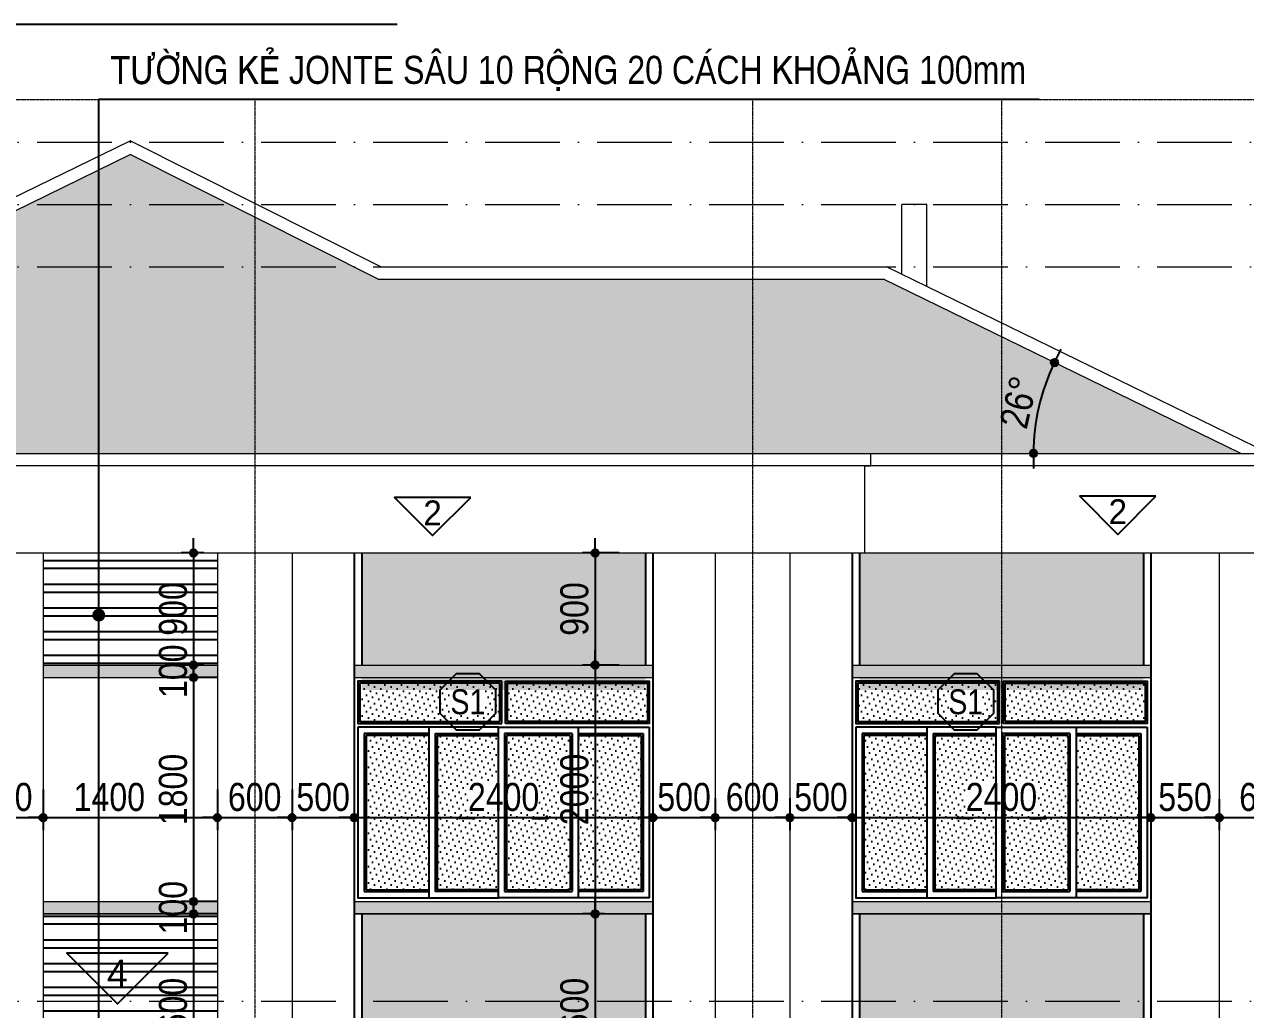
# Model space of a CAD drawing. Extents: x -79995 to 347433, y -157641 to 104789.
# Drawn here: x 42795 to 52606, y -22613 to -14697 of the extents above; entities that cross this region are included whole.
import ezdxf
from ezdxf.enums import TextEntityAlignment as Align

# ---------------------------------------------------------------- set-up
doc = ezdxf.new("R2010")
doc.units = 0
doc.linetypes.add('ACAD_ISO10W100', pattern=[18, 12, -3, 0, -3])
doc.layers.get('DEFPOINTS').update_dxf_attribs({"linetype": 'CONTINUOUS'})
for name, color, linetype in [('DIM', 1, 'CONTINUOUS'), ('DOOR', 20, 'CONTINUOUS'), ('HACTH', 8, 'CONTINUOUS'), ('HATCH', 8, 'CONTINUOUS'), ('HATCHNGOI', 22, 'CONTINUOUS'), ('KINH 1', 142, 'CONTINUOUS'), ('TAGS', 60, 'CONTINUOUS'), ('TEXT', 7, 'CONTINUOUS')]:
    doc.layers.add(name, color=color, linetype=linetype)
doc.layers.add('NET-THAY', color=2, linetype='CONTINUOUS', lineweight=13)
doc.layers.add('TRUC', color=24, linetype='CONTINUOUS', lineweight=0)
doc.styles.add('1', font='', dxfattribs={"height": 250})
doc.styles.add('AVO', font='')
doc.styles.add('HEL-CONDENSE', font='')
doc.styles.add('VNI-HELVE-CONDENSEN', font='')
doc.styles.get('1').set_extended_font_data('VNI-Helve-Condense')
doc.styles.get('AVO').set_extended_font_data('VNI-Avo')
doc.styles.get('HEL-CONDENSE').set_extended_font_data('VNI-Helve-Condense')
doc.styles.get('VNI-HELVE-CONDENSEN').set_extended_font_data('VNI-Helve-Condense')
doc.dimstyles.new('D100', dxfattribs={"dimtxt": 225, "dimasz": 1.2, "dimexe": 100, "dimexo": 0, "dimgap": 50, "dimtad": 1, "dimdec": 0, "dimzin": 13, "dimdsep": 46, "dimtxsty": 'HEL-CONDENSE', "dimblk": 'D50', "dimcen": 0, "dimclrd": 1, "dimclre": 1, "dimclrt": 7, "dimadec": 0, "dimazin": 0, "dimtfac": 1, "dimtdec": 0, "dimtmove": 0, "dimatfit": 3, "dimldrblk": 'D50', "dimfxl": 1, "dimtolj": 1, "dimtzin": 13, "dimarcsym": 0})
pattern_1 = [(37.5, (-1260695.543, -257400.137), (-1.2000235, 36.7059928), [0, -28.956, 0, -32.385, 0, -30.95625]), (7.5, (-1260695.543, -257400.137), (33.7142462, 53.7618825), [0, -15.621, 0, -26.0985, 0, -10.00125]), (327.5, (-1260718.975, -257400.137), (59.3244278, 0.10778885), [0, -9.525, 0, -34.29, 0, -44.7675]), (317.5, (-1260718.975, -257400.137), (57.266734, 16.7196992), [0, -4.7625, 0, -22.479, 0, -25.7175])]
pattern_2 = [(97.5, (1120047.21, 316143.21), (70.350659, 65.896356), [0, -76, 0, -85, 0, -81.25]), (127.5, (1120047.21, 316143.21), (37.206876, 162.348986), [0, -41, 0, -68.5, 0, -26.25]), (167.5, (1120090.696, 316099.72), (-109.9014636, 110.301619), [0, -25, 0, -90, 0, -117.5]), (177.5, (1120090.7, 316099.72), (-75.252108, 137.313143), [0, -12.5, 0, -59, 0, -67.5])]

# ---------------------------------------------------------------- blocks, each defined once
blk = doc.blocks.new('KH-CUADI')
at = {"layer": 'TAGS'}
blk.add_lwpolyline([(-124, 300), (-300, 124), (-300, -124), (-124, -300), (124, -300), (300, -124), (300, 124), (124, 300)], close=True, dxfattribs=at)
at = {"layer": 'TAGS', "style": 'VNI-HELVE-CONDENSEN'}
blk.add_attdef('D', text='', height=300, dxfattribs=at).set_placement((0, 0), align=Align.MIDDLE)
blk = doc.blocks.new('A$C11FB6725')
at = {"layer": 'KINH 1'}
h = blk.add_hatch(dxfattribs=at)
h.set_pattern_fill('DOTS', color=256, scale=750, angle=45, style=0)
h.set_pattern_definition([(45, (0, 0), (-16.5728, 49.71845), [0, -46.875])])
h.paths.add_polyline_path([(59.6, -459.4), (-1065.4, -459.4), (-1065.4, -769.4), (59.6, -769.4)])
h.paths.add_polyline_path([(1244.6, -459.4), (119.6, -459.4), (119.6, -769.4), (1244.6, -769.4)])
h.paths.add_polyline_path([(1194.6, -879.4), (689.6, -879.4), (689.6, -2119.4), (1194.6, -2119.4)])
h.paths.add_polyline_path([(624.6, -879.4), (113.1, -879.4), (113.1, -2119.4), (624.6, -2119.4)])
h.paths.add_polyline_path([(48.1, -879.4), (-445.4, -879.4), (-445.4, -2119.4), (48.1, -2119.4)])
h.paths.add_polyline_path([(-510.4, -879.4), (-1015.4, -879.4), (-1015.4, -2119.4), (-510.4, -2119.4)])
at = {"layer": 'DOOR'}
for p, q in [((74.6, -784.4), (74.6, -444.4)), ((104.6, -784.4), (104.6, -444.4)), ((48.1, -814.4), (-1080.4, -814.4)), ((-510.4, -864.4), (-1030.4, -864.4)), ((-1030.4, -864.4), (-1030.4, -2134.4)), ((-510.4, -814.4), (-510.4, -2184.4)), ((-460.4, -864.4), (-460.4, -2134.4)), ((-460.4, -864.4), (48.1, -864.4)), ((48.1, -814.4), (1259.6, -814.4)), ((639.6, -864.4), (98.1, -864.4)), ((98.1, -864.4), (98.1, -2134.4)), ((639.6, -864.4), (639.6, -2134.4)), ((689.6, -814.4), (689.6, -2184.4)), ((689.6, -864.4), (1209.6, -864.4)), ((1209.6, -864.4), (1209.6, -2134.4)), ((-1030.4, -2134.4), (-510.4, -2134.4)), ((48.1, -2134.4), (-460.4, -2134.4)), ((98.1, -2134.4), (639.6, -2134.4)), ((1209.6, -2134.4), (689.6, -2134.4))]:
    blk.add_line(p, q, dxfattribs=at)
at = {"layer": 'DOOR', "color": 8}
for p, q in [((-510.4, -879.4), (-1015.4, -879.4)), ((-1015.4, -879.4), (-1015.4, -2119.4)), ((-445.4, -879.4), (-445.4, -2119.4)), ((-445.4, -879.4), (48.1, -879.4)), ((624.6, -879.4), (113.1, -879.4)), ((113.1, -879.4), (113.1, -2119.4)), ((624.6, -879.4), (624.6, -2119.4)), ((689.6, -879.4), (1194.6, -879.4)), ((1194.6, -879.4), (1194.6, -2119.4)), ((-1015.4, -2119.4), (-510.4, -2119.4)), ((48.1, -2119.4), (-445.4, -2119.4)), ((113.1, -2119.4), (624.6, -2119.4)), ((1194.6, -2119.4), (689.6, -2119.4))]:
    blk.add_line(p, q, dxfattribs=at)
at = {"layer": 'DOOR'}
for points in [[(74.6, -444.4), (-1080.4, -444.4), (-1080.4, -784.4), (74.6, -784.4)], [(104.6, -444.4), (1259.6, -444.4), (1259.6, -784.4), (104.6, -784.4)], [(-1080.4, -814.4), (-1080.4, -2184.4), (48.1, -2184.4), (48.1, -814.4)], [(1259.6, -814.4), (1259.6, -2184.4), (48.1, -2184.4), (48.1, -814.4)], [(-138.1, -1548.1), (-268.5, -1548.1), (-255.2, -1527.4)], [(317.3, -1548.1), (447.7, -1548.1), (434.4, -1527.4)]]:
    blk.add_lwpolyline(points, dxfattribs=at)
at = {"layer": 'DOOR', "color": 8}
for points in [[(59.6, -769.4), (59.6, -459.4), (-1065.4, -459.4), (-1065.4, -769.4), (59.6, -769.4)], [(119.6, -769.4), (119.6, -459.4), (1244.6, -459.4), (1244.6, -769.4), (119.6, -769.4)]]:
    blk.add_lwpolyline(points, close=True, dxfattribs=at)
at = {"layer": 'NET-THAY'}
for p, q in [((-1110.4, -414.4), (1289.6, -414.4)), ((1289.6, -2214.4), (1289.6, -414.4)), ((-1110.4, -2214.4), (1289.6, -2214.4))]:
    blk.add_line(p, q, dxfattribs=at)
blk.add_lwpolyline([(-1110.4, -414.4), (-1110.4, -2214.4)], dxfattribs=at)
at = {"layer": 'TAGS', "linetype": 'Continuous'}
ref = blk.add_blockref('KH-CUADI', (-197.3, -609.5), dxfattribs=dict(at, xscale=0.75, yscale=0.75, zscale=0.75, rotation=180))
ref.add_attrib('D', 'S1', dxfattribs={"color": 7, "height": 200, "style": 'VNI-HELVE-CONDENSEN'}).set_placement((-197.3, -609.5), align=Align.MIDDLE)
blk = doc.blocks.new('D50')
at = {"layer": 'DIM'}
blk.add_hatch(color=256, dxfattribs=at).paths.add_polyline_path([(25, 0, 1), (-25, 0, 1)])
blk.add_line((25, 0), (100, 0), dxfattribs=at)
blk.add_circle((0, 0), 25, dxfattribs=at)
blk = doc.blocks.new('*D934')
at = {"layer": 'DEFPOINTS', "color": 0, "linetype": 'Continuous', "transparency": 16777216}
for p in [(42345, -20844.2), (42945, -20844.2), (42945, -21070.7)]:
    blk.add_point(p, dxfattribs=at)
at = {"layer": 'DIM', "color": 1, "linetype": 'Continuous', "lineweight": -2, "transparency": 16777216}
for p, q in [((42345, -20844.2), (42345, -21170.7)), ((42945, -20844.2), (42945, -21170.7)), ((42346.2, -21070.7), (42943.8, -21070.7))]:
    blk.add_line(p, q, dxfattribs=at)
at = {"layer": 'DIM', "color": 1, "linetype": 'Continuous', "lineweight": -2, "transparency": 16777216, "xscale": 1.199999999999999, "yscale": 1.199999999999999, "zscale": 1.199999999999999, "rotation": 180}
blk.add_blockref('D50', (42345, -21070.7), dxfattribs=at)
at = {"layer": 'DIM', "color": 1, "linetype": 'Continuous', "lineweight": -2, "transparency": 16777216, "xscale": 1.199999999999999, "yscale": 1.199999999999999, "zscale": 1.199999999999999}
blk.add_blockref('D50', (42945, -21070.7), dxfattribs=at)
at = {"layer": 'DIM', "color": 7, "linetype": 'Continuous', "transparency": 16777216, "insert": (42645, -20905.8), "char_height": 225, "attachment_point": 5, "style": 'HEL-CONDENSE'}
blk.add_mtext('\\A1;600', dxfattribs=at)
blk = doc.blocks.new('*D935')
at = {"layer": 'DEFPOINTS', "color": 0, "linetype": 'Continuous', "transparency": 16777216}
for p in [(42945, -20844.2), (44345, -20844.2), (44345, -21070.7)]:
    blk.add_point(p, dxfattribs=at)
at = {"layer": 'DIM', "color": 1, "linetype": 'Continuous', "lineweight": -2, "transparency": 16777216}
for p, q in [((42945, -20844.2), (42945, -21170.7)), ((44345, -20844.2), (44345, -21170.7)), ((42946.2, -21070.7), (44343.8, -21070.7))]:
    blk.add_line(p, q, dxfattribs=at)
at = {"layer": 'DIM', "color": 1, "linetype": 'Continuous', "lineweight": -2, "transparency": 16777216, "xscale": 1.199999999999999, "yscale": 1.199999999999999, "zscale": 1.199999999999999, "rotation": 180}
blk.add_blockref('D50', (42945, -21070.7), dxfattribs=at)
at = {"layer": 'DIM', "color": 1, "linetype": 'Continuous', "lineweight": -2, "transparency": 16777216, "xscale": 1.199999999999999, "yscale": 1.199999999999999, "zscale": 1.199999999999999}
blk.add_blockref('D50', (44345, -21070.7), dxfattribs=at)
at = {"layer": 'DIM', "color": 7, "linetype": 'Continuous', "transparency": 16777216, "insert": (43477.5, -20905.8), "char_height": 225, "attachment_point": 5, "style": 'HEL-CONDENSE'}
blk.add_mtext('\\A1;1400', dxfattribs=at)
blk = doc.blocks.new('*D936')
at = {"layer": 'DEFPOINTS', "color": 0, "linetype": 'Continuous', "transparency": 16777216}
for p in [(44345, -20844.2), (44945, -20844.2), (44945, -21070.7)]:
    blk.add_point(p, dxfattribs=at)
at = {"layer": 'DIM', "color": 1, "linetype": 'Continuous', "lineweight": -2, "transparency": 16777216}
for p, q in [((44345, -20844.2), (44345, -21170.7)), ((44945, -20844.2), (44945, -21170.7)), ((44346.2, -21070.7), (44943.8, -21070.7))]:
    blk.add_line(p, q, dxfattribs=at)
at = {"layer": 'DIM', "color": 1, "linetype": 'Continuous', "lineweight": -2, "transparency": 16777216, "xscale": 1.199999999999999, "yscale": 1.199999999999999, "zscale": 1.199999999999999, "rotation": 180}
blk.add_blockref('D50', (44345, -21070.7), dxfattribs=at)
at = {"layer": 'DIM', "color": 1, "linetype": 'Continuous', "lineweight": -2, "transparency": 16777216, "xscale": 1.199999999999999, "yscale": 1.199999999999999, "zscale": 1.199999999999999}
blk.add_blockref('D50', (44945, -21070.7), dxfattribs=at)
at = {"layer": 'DIM', "color": 7, "linetype": 'Continuous', "transparency": 16777216, "insert": (44645, -20905.8), "char_height": 225, "attachment_point": 5, "style": 'HEL-CONDENSE'}
blk.add_mtext('\\A1;600', dxfattribs=at)
blk = doc.blocks.new('*D937')
at = {"layer": 'DEFPOINTS', "color": 0, "linetype": 'Continuous', "transparency": 16777216}
for p in [(44945, -20844.2), (45445, -20844.2), (45445, -21070.7)]:
    blk.add_point(p, dxfattribs=at)
at = {"layer": 'DIM', "color": 1, "linetype": 'Continuous', "lineweight": -2, "transparency": 16777216}
for p, q in [((44945, -20844.2), (44945, -21170.7)), ((45445, -20844.2), (45445, -21170.7)), ((44946.2, -21070.7), (45443.8, -21070.7))]:
    blk.add_line(p, q, dxfattribs=at)
at = {"layer": 'DIM', "color": 1, "linetype": 'Continuous', "lineweight": -2, "transparency": 16777216, "xscale": 1.199999999999999, "yscale": 1.199999999999999, "zscale": 1.199999999999999, "rotation": 180}
blk.add_blockref('D50', (44945, -21070.7), dxfattribs=at)
at = {"layer": 'DIM', "color": 1, "linetype": 'Continuous', "lineweight": -2, "transparency": 16777216, "xscale": 1.199999999999999, "yscale": 1.199999999999999, "zscale": 1.199999999999999}
blk.add_blockref('D50', (45445, -21070.7), dxfattribs=at)
at = {"layer": 'DIM', "color": 7, "linetype": 'Continuous', "transparency": 16777216, "insert": (45195, -20905.8), "char_height": 225, "attachment_point": 5, "style": 'HEL-CONDENSE'}
blk.add_mtext('\\A1;500', dxfattribs=at)
blk = doc.blocks.new('*D938')
at = {"layer": 'DEFPOINTS', "color": 0, "linetype": 'Continuous', "transparency": 16777216}
for p in [(45445, -20844.2), (47845, -20844.2), (47845, -21070.7)]:
    blk.add_point(p, dxfattribs=at)
at = {"layer": 'DIM', "color": 1, "linetype": 'Continuous', "lineweight": -2, "transparency": 16777216}
for p, q in [((45445, -20844.2), (45445, -21170.7)), ((47845, -20844.2), (47845, -21170.7)), ((45446.2, -21070.7), (47843.8, -21070.7))]:
    blk.add_line(p, q, dxfattribs=at)
at = {"layer": 'DIM', "color": 1, "linetype": 'Continuous', "lineweight": -2, "transparency": 16777216, "xscale": 1.199999999999999, "yscale": 1.199999999999999, "zscale": 1.199999999999999, "rotation": 180}
blk.add_blockref('D50', (45445, -21070.7), dxfattribs=at)
at = {"layer": 'DIM', "color": 1, "linetype": 'Continuous', "lineweight": -2, "transparency": 16777216, "xscale": 1.199999999999999, "yscale": 1.199999999999999, "zscale": 1.199999999999999}
blk.add_blockref('D50', (47845, -21070.7), dxfattribs=at)
at = {"layer": 'DIM', "color": 7, "linetype": 'Continuous', "transparency": 16777216, "insert": (46645, -20905.8), "char_height": 225, "attachment_point": 5, "style": 'HEL-CONDENSE'}
blk.add_mtext('\\A1;2400', dxfattribs=at)
blk = doc.blocks.new('*D939')
at = {"layer": 'DEFPOINTS', "color": 0, "linetype": 'Continuous', "transparency": 16777216}
for p in [(47845, -20844.2), (48345, -20913), (48345, -21070.7)]:
    blk.add_point(p, dxfattribs=at)
at = {"layer": 'DIM', "color": 1, "linetype": 'Continuous', "lineweight": -2, "transparency": 16777216}
for p, q in [((47845, -20844.2), (47845, -21170.7)), ((48345, -20913), (48345, -21170.7)), ((47846.2, -21070.7), (48343.8, -21070.7))]:
    blk.add_line(p, q, dxfattribs=at)
at = {"layer": 'DIM', "color": 1, "linetype": 'Continuous', "lineweight": -2, "transparency": 16777216, "xscale": 1.199999999999999, "yscale": 1.199999999999999, "zscale": 1.199999999999999, "rotation": 180}
blk.add_blockref('D50', (47845, -21070.7), dxfattribs=at)
at = {"layer": 'DIM', "color": 1, "linetype": 'Continuous', "lineweight": -2, "transparency": 16777216, "xscale": 1.199999999999999, "yscale": 1.199999999999999, "zscale": 1.199999999999999}
blk.add_blockref('D50', (48345, -21070.7), dxfattribs=at)
at = {"layer": 'DIM', "color": 7, "linetype": 'Continuous', "transparency": 16777216, "insert": (48095, -20905.8), "char_height": 225, "attachment_point": 5, "style": 'HEL-CONDENSE'}
blk.add_mtext('\\A1;500', dxfattribs=at)
blk = doc.blocks.new('*D940')
at = {"layer": 'DEFPOINTS', "color": 0, "linetype": 'Continuous', "transparency": 16777216}
for p in [(48345, -20913), (48945, -20913), (48945, -21070.7)]:
    blk.add_point(p, dxfattribs=at)
at = {"layer": 'DIM', "color": 1, "linetype": 'Continuous', "lineweight": -2, "transparency": 16777216}
for p, q in [((48345, -20913), (48345, -21170.7)), ((48945, -20913), (48945, -21170.7)), ((48346.2, -21070.7), (48943.8, -21070.7))]:
    blk.add_line(p, q, dxfattribs=at)
at = {"layer": 'DIM', "color": 1, "linetype": 'Continuous', "lineweight": -2, "transparency": 16777216, "xscale": 1.199999999999999, "yscale": 1.199999999999999, "zscale": 1.199999999999999, "rotation": 180}
blk.add_blockref('D50', (48345, -21070.7), dxfattribs=at)
at = {"layer": 'DIM', "color": 1, "linetype": 'Continuous', "lineweight": -2, "transparency": 16777216, "xscale": 1.199999999999999, "yscale": 1.199999999999999, "zscale": 1.199999999999999}
blk.add_blockref('D50', (48945, -21070.7), dxfattribs=at)
at = {"layer": 'DIM', "color": 7, "linetype": 'Continuous', "transparency": 16777216, "insert": (48645, -20905.8), "char_height": 225, "attachment_point": 5, "style": 'HEL-CONDENSE'}
blk.add_mtext('\\A1;600', dxfattribs=at)
blk = doc.blocks.new('*D941')
at = {"layer": 'DEFPOINTS', "color": 0, "linetype": 'Continuous', "transparency": 16777216}
for p in [(48945, -20913), (49445, -20913), (49445, -21070.7)]:
    blk.add_point(p, dxfattribs=at)
at = {"layer": 'DIM', "color": 1, "linetype": 'Continuous', "lineweight": -2, "transparency": 16777216}
for p, q in [((48945, -20913), (48945, -21170.7)), ((49445, -20913), (49445, -21170.7)), ((48946.2, -21070.7), (49443.8, -21070.7))]:
    blk.add_line(p, q, dxfattribs=at)
at = {"layer": 'DIM', "color": 1, "linetype": 'Continuous', "lineweight": -2, "transparency": 16777216, "xscale": 1.199999999999999, "yscale": 1.199999999999999, "zscale": 1.199999999999999, "rotation": 180}
blk.add_blockref('D50', (48945, -21070.7), dxfattribs=at)
at = {"layer": 'DIM', "color": 1, "linetype": 'Continuous', "lineweight": -2, "transparency": 16777216, "xscale": 1.199999999999999, "yscale": 1.199999999999999, "zscale": 1.199999999999999}
blk.add_blockref('D50', (49445, -21070.7), dxfattribs=at)
at = {"layer": 'DIM', "color": 7, "linetype": 'Continuous', "transparency": 16777216, "insert": (49195, -20905.8), "char_height": 225, "attachment_point": 5, "style": 'HEL-CONDENSE'}
blk.add_mtext('\\A1;500', dxfattribs=at)
blk = doc.blocks.new('*D942')
at = {"layer": 'DEFPOINTS', "color": 0, "linetype": 'Continuous', "transparency": 16777216}
for p in [(51845, -20844.2), (49445, -20913), (51845, -21070.7)]:
    blk.add_point(p, dxfattribs=at)
at = {"layer": 'DIM', "color": 1, "linetype": 'Continuous', "lineweight": -2, "transparency": 16777216}
for p, q in [((51845, -20844.2), (51845, -21170.7)), ((49445, -20913), (49445, -21170.7)), ((49446.2, -21070.7), (51843.8, -21070.7))]:
    blk.add_line(p, q, dxfattribs=at)
at = {"layer": 'DIM', "color": 1, "linetype": 'Continuous', "lineweight": -2, "transparency": 16777216, "xscale": 1.199999999999999, "yscale": 1.199999999999999, "zscale": 1.199999999999999, "rotation": 180}
blk.add_blockref('D50', (49445, -21070.7), dxfattribs=at)
at = {"layer": 'DIM', "color": 1, "linetype": 'Continuous', "lineweight": -2, "transparency": 16777216, "xscale": 1.199999999999999, "yscale": 1.199999999999999, "zscale": 1.199999999999999}
blk.add_blockref('D50', (51845, -21070.7), dxfattribs=at)
at = {"layer": 'DIM', "color": 7, "linetype": 'Continuous', "transparency": 16777216, "insert": (50645, -20905.8), "char_height": 225, "attachment_point": 5, "style": 'HEL-CONDENSE'}
blk.add_mtext('\\A1;2400', dxfattribs=at)
blk = doc.blocks.new('*D943')
at = {"layer": 'DEFPOINTS', "color": 0, "linetype": 'Continuous', "transparency": 16777216}
for p in [(51845, -20844.2), (52395, -20921.8), (52395, -21070.7)]:
    blk.add_point(p, dxfattribs=at)
at = {"layer": 'DIM', "color": 1, "linetype": 'Continuous', "lineweight": -2, "transparency": 16777216}
for p, q in [((51845, -20844.2), (51845, -21170.7)), ((52395, -20921.8), (52395, -21170.7)), ((51846.2, -21070.7), (52393.8, -21070.7))]:
    blk.add_line(p, q, dxfattribs=at)
at = {"layer": 'DIM', "color": 1, "linetype": 'Continuous', "lineweight": -2, "transparency": 16777216, "xscale": 1.199999999999999, "yscale": 1.199999999999999, "zscale": 1.199999999999999, "rotation": 180}
blk.add_blockref('D50', (51845, -21070.7), dxfattribs=at)
at = {"layer": 'DIM', "color": 1, "linetype": 'Continuous', "lineweight": -2, "transparency": 16777216, "xscale": 1.199999999999999, "yscale": 1.199999999999999, "zscale": 1.199999999999999}
blk.add_blockref('D50', (52395, -21070.7), dxfattribs=at)
at = {"layer": 'DIM', "color": 7, "linetype": 'Continuous', "transparency": 16777216, "insert": (52120, -20905.8), "char_height": 225, "attachment_point": 5, "style": 'HEL-CONDENSE'}
blk.add_mtext('\\A1;550', dxfattribs=at)
blk = doc.blocks.new('*D944')
at = {"layer": 'DEFPOINTS', "color": 0, "linetype": 'Continuous', "transparency": 16777216}
for p in [(52995, -20860.8), (52395, -20921.8), (52995, -21070.7)]:
    blk.add_point(p, dxfattribs=at)
at = {"layer": 'DIM', "color": 1, "linetype": 'Continuous', "lineweight": -2, "transparency": 16777216}
for p, q in [((52995, -20860.8), (52995, -21170.7)), ((52395, -20921.8), (52395, -21170.7)), ((52396.2, -21070.7), (52993.8, -21070.7))]:
    blk.add_line(p, q, dxfattribs=at)
at = {"layer": 'DIM', "color": 1, "linetype": 'Continuous', "lineweight": -2, "transparency": 16777216, "xscale": 1.199999999999999, "yscale": 1.199999999999999, "zscale": 1.199999999999999, "rotation": 180}
blk.add_blockref('D50', (52395, -21070.7), dxfattribs=at)
at = {"layer": 'DIM', "color": 1, "linetype": 'Continuous', "lineweight": -2, "transparency": 16777216, "xscale": 1.199999999999999, "yscale": 1.199999999999999, "zscale": 1.199999999999999}
blk.add_blockref('D50', (52995, -21070.7), dxfattribs=at)
at = {"layer": 'DIM', "color": 7, "linetype": 'Continuous', "transparency": 16777216, "insert": (52770, -20905.8), "char_height": 225, "attachment_point": 5, "style": 'HEL-CONDENSE'}
blk.add_mtext('\\A1;600', dxfattribs=at)
blk = doc.blocks.new('*D946')
at = {"layer": 'DEFPOINTS', "color": 0, "linetype": 'Continuous', "transparency": 16777216}
for p in [(44236.9, -18944.2), (44154.4, -19844.2), (44236.9, -19844.2)]:
    blk.add_point(p, dxfattribs=at)
at = {"layer": 'DIM', "color": 1, "linetype": 'Continuous', "lineweight": -2, "transparency": 16777216}
for p, q in [((44236.9, -18944.2), (44054.4, -18944.2)), ((44154.4, -18945.4), (44154.4, -19843)), ((44236.9, -19844.2), (44054.4, -19844.2))]:
    blk.add_line(p, q, dxfattribs=at)
at = {"layer": 'DIM', "color": 1, "linetype": 'Continuous', "lineweight": -2, "transparency": 16777216, "xscale": 1.199999999999999, "yscale": 1.199999999999999, "zscale": 1.199999999999999}
for p, rotation in [((44154.4, -18944.2), 90), ((44154.4, -19844.2), 270)]:
    blk.add_blockref('D50', p, dxfattribs=dict(at, rotation=rotation))
at = {"layer": 'DIM', "color": 7, "linetype": 'Continuous', "transparency": 16777216, "insert": (43989.5, -19394.2), "char_height": 225, "attachment_point": 5, "rotation": 90, "style": 'HEL-CONDENSE'}
blk.add_mtext('\\A1;900', dxfattribs=at)
blk = doc.blocks.new('*D947')
at = {"layer": 'DEFPOINTS', "color": 0, "linetype": 'Continuous', "transparency": 16777216}
for p in [(44236.9, -19844.2), (44154.4, -19944.2), (44345, -19944.2)]:
    blk.add_point(p, dxfattribs=at)
at = {"layer": 'DIM', "color": 1, "linetype": 'Continuous', "lineweight": -2, "transparency": 16777216}
for p, q in [((44236.9, -19844.2), (44054.4, -19844.2)), ((44154.4, -19843), (44154.4, -19841.8)), ((44154.4, -19844.2), (44154.4, -19944.2)), ((44345, -19944.2), (44054.4, -19944.2)), ((44154.4, -19945.4), (44154.4, -19946.6))]:
    blk.add_line(p, q, dxfattribs=at)
at = {"layer": 'DIM', "color": 1, "linetype": 'Continuous', "lineweight": -2, "transparency": 16777216, "xscale": 1.199999999999999, "yscale": 1.199999999999999, "zscale": 1.199999999999999}
for p, rotation in [((44154.4, -19844.2), 270), ((44154.4, -19944.2), 90)]:
    blk.add_blockref('D50', p, dxfattribs=dict(at, rotation=rotation))
at = {"layer": 'DIM', "color": 7, "linetype": 'Continuous', "transparency": 16777216, "insert": (43989.5, -19894.2), "char_height": 225, "attachment_point": 5, "rotation": 90, "style": 'HEL-CONDENSE'}
blk.add_mtext('\\A1;100', dxfattribs=at)
blk = doc.blocks.new('*D948')
at = {"layer": 'DEFPOINTS', "color": 0, "linetype": 'Continuous', "transparency": 16777216}
for p in [(44345, -19944.2), (44154.4, -21744.2), (44345, -21744.2)]:
    blk.add_point(p, dxfattribs=at)
at = {"layer": 'DIM', "color": 1, "linetype": 'Continuous', "lineweight": -2, "transparency": 16777216}
for p, q in [((44345, -19944.2), (44054.4, -19944.2)), ((44154.4, -19945.4), (44154.4, -21743)), ((44345, -21744.2), (44054.4, -21744.2))]:
    blk.add_line(p, q, dxfattribs=at)
at = {"layer": 'DIM', "color": 1, "linetype": 'Continuous', "lineweight": -2, "transparency": 16777216, "xscale": 1.199999999999999, "yscale": 1.199999999999999, "zscale": 1.199999999999999}
for p, rotation in [((44154.4, -19944.2), 90), ((44154.4, -21744.2), 270)]:
    blk.add_blockref('D50', p, dxfattribs=dict(at, rotation=rotation))
at = {"layer": 'DIM', "color": 7, "linetype": 'Continuous', "transparency": 16777216, "insert": (43989.5, -20844.2), "char_height": 225, "attachment_point": 5, "rotation": 90, "style": 'HEL-CONDENSE'}
blk.add_mtext('\\A1;1800', dxfattribs=at)
blk = doc.blocks.new('*D949')
at = {"layer": 'DEFPOINTS', "color": 0, "linetype": 'Continuous', "transparency": 16777216}
for p in [(44345, -21744.2), (44154.4, -21844.2), (44345, -21844.2)]:
    blk.add_point(p, dxfattribs=at)
at = {"layer": 'DIM', "color": 1, "linetype": 'Continuous', "lineweight": -2, "transparency": 16777216}
for p, q in [((44345, -21744.2), (44054.4, -21744.2)), ((44154.4, -21743), (44154.4, -21741.8)), ((44154.4, -21744.2), (44154.4, -21844.2)), ((44345, -21844.2), (44054.4, -21844.2)), ((44154.4, -21845.4), (44154.4, -21846.6))]:
    blk.add_line(p, q, dxfattribs=at)
at = {"layer": 'DIM', "color": 1, "linetype": 'Continuous', "lineweight": -2, "transparency": 16777216, "xscale": 1.199999999999999, "yscale": 1.199999999999999, "zscale": 1.199999999999999}
for p, rotation in [((44154.4, -21744.2), 270), ((44154.4, -21844.2), 90)]:
    blk.add_blockref('D50', p, dxfattribs=dict(at, rotation=rotation))
at = {"layer": 'DIM', "color": 7, "linetype": 'Continuous', "transparency": 16777216, "insert": (43989.5, -21794.2), "char_height": 225, "attachment_point": 5, "rotation": 90, "style": 'HEL-CONDENSE'}
blk.add_mtext('\\A1;100', dxfattribs=at)
blk = doc.blocks.new('*D950')
at = {"layer": 'DEFPOINTS', "color": 0, "linetype": 'Continuous', "transparency": 16777216}
for p in [(44345, -21844.2), (44154.4, -23444.2), (44345, -23444.2)]:
    blk.add_point(p, dxfattribs=at)
at = {"layer": 'DIM', "color": 1, "linetype": 'Continuous', "lineweight": -2, "transparency": 16777216}
for p, q in [((44345, -21844.2), (44054.4, -21844.2)), ((44154.4, -21845.4), (44154.4, -23443)), ((44345, -23444.2), (44054.4, -23444.2))]:
    blk.add_line(p, q, dxfattribs=at)
at = {"layer": 'DIM', "color": 1, "linetype": 'Continuous', "lineweight": -2, "transparency": 16777216, "xscale": 1.199999999999999, "yscale": 1.199999999999999, "zscale": 1.199999999999999}
for p, rotation in [((44154.4, -21844.2), 90), ((44154.4, -23444.2), 270)]:
    blk.add_blockref('D50', p, dxfattribs=dict(at, rotation=rotation))
at = {"layer": 'DIM', "color": 7, "linetype": 'Continuous', "transparency": 16777216, "insert": (43989.5, -22644.2), "char_height": 225, "attachment_point": 5, "rotation": 90, "style": 'HEL-CONDENSE'}
blk.add_mtext('\\A1;1600', dxfattribs=at)
blk = doc.blocks.new('*D957')
at = {"layer": 'DEFPOINTS', "color": 0, "linetype": 'Continuous', "transparency": 16777216}
for p in [(47574.6, -18944.2), (47379.5, -19844.2), (47574.6, -19844.2)]:
    blk.add_point(p, dxfattribs=at)
at = {"layer": 'DIM', "color": 1, "linetype": 'Continuous', "lineweight": -2, "transparency": 16777216}
for p, q in [((47574.6, -18944.2), (47279.5, -18944.2)), ((47379.5, -18945.4), (47379.5, -19843)), ((47574.6, -19844.2), (47279.5, -19844.2))]:
    blk.add_line(p, q, dxfattribs=at)
at = {"layer": 'DIM', "color": 1, "linetype": 'Continuous', "lineweight": -2, "transparency": 16777216, "xscale": 1.199999999999999, "yscale": 1.199999999999999, "zscale": 1.199999999999999}
for p, rotation in [((47379.5, -18944.2), 90), ((47379.5, -19844.2), 270)]:
    blk.add_blockref('D50', p, dxfattribs=dict(at, rotation=rotation))
at = {"layer": 'DIM', "color": 7, "linetype": 'Continuous', "transparency": 16777216, "insert": (47214.6, -19394.2), "char_height": 225, "attachment_point": 5, "rotation": 90, "style": 'HEL-CONDENSE'}
blk.add_mtext('\\A1;900', dxfattribs=at)
blk = doc.blocks.new('*D958')
at = {"layer": 'DEFPOINTS', "color": 0, "linetype": 'Continuous', "transparency": 16777216}
for p in [(47574.6, -19844.2), (47379.5, -21844.2), (47455.7, -21844.2)]:
    blk.add_point(p, dxfattribs=at)
at = {"layer": 'DIM', "color": 1, "linetype": 'Continuous', "lineweight": -2, "transparency": 16777216}
for p, q in [((47574.6, -19844.2), (47279.5, -19844.2)), ((47379.5, -19845.4), (47379.5, -21843)), ((47455.7, -21844.2), (47279.5, -21844.2))]:
    blk.add_line(p, q, dxfattribs=at)
at = {"layer": 'DIM', "color": 1, "linetype": 'Continuous', "lineweight": -2, "transparency": 16777216, "xscale": 1.199999999999999, "yscale": 1.199999999999999, "zscale": 1.199999999999999}
for p, rotation in [((47379.5, -19844.2), 90), ((47379.5, -21844.2), 270)]:
    blk.add_blockref('D50', p, dxfattribs=dict(at, rotation=rotation))
at = {"layer": 'DIM', "color": 7, "linetype": 'Continuous', "transparency": 16777216, "insert": (47214.6, -20844.2), "char_height": 225, "attachment_point": 5, "rotation": 90, "style": 'HEL-CONDENSE'}
blk.add_mtext('\\A1;2000', dxfattribs=at)
blk = doc.blocks.new('*D959')
at = {"layer": 'DEFPOINTS', "color": 0, "linetype": 'Continuous', "transparency": 16777216}
for p in [(47455.7, -21844.2), (47379.5, -23444.2), (47596.9, -23444.2)]:
    blk.add_point(p, dxfattribs=at)
at = {"layer": 'DIM', "color": 1, "linetype": 'Continuous', "lineweight": -2, "transparency": 16777216}
for p, q in [((47455.7, -21844.2), (47279.5, -21844.2)), ((47379.5, -21845.4), (47379.5, -23443)), ((47596.9, -23444.2), (47279.5, -23444.2))]:
    blk.add_line(p, q, dxfattribs=at)
at = {"layer": 'DIM', "color": 1, "linetype": 'Continuous', "lineweight": -2, "transparency": 16777216, "xscale": 1.199999999999999, "yscale": 1.199999999999999, "zscale": 1.199999999999999}
for p, rotation in [((47379.5, -21844.2), 90), ((47379.5, -23444.2), 270)]:
    blk.add_blockref('D50', p, dxfattribs=dict(at, rotation=rotation))
at = {"layer": 'DIM', "color": 7, "linetype": 'Continuous', "transparency": 16777216, "insert": (47214.6, -22644.2), "char_height": 225, "attachment_point": 5, "rotation": 90, "style": 'HEL-CONDENSE'}
blk.add_mtext('\\A1;1600', dxfattribs=at)
blk = doc.blocks.new('TUONG-NAM')
at = {"layer": 'TAGS'}
blk.add_lwpolyline([(-453, -453), (453, -453), (0, 0)], close=True, dxfattribs=at)
at = {"layer": 'TAGS', "linetype": 'Continuous', "style": 'AVO'}
blk.add_attdef('KH-TUONG', text='', height=250, dxfattribs=at).set_placement((0, -269), align=Align.MIDDLE_CENTER)
blk = doc.blocks.new('*D1024')
at = {"layer": 'DEFPOINTS', "color": 0, "linetype": 'Continuous', "transparency": 16777216}
for p in [(43644.3, -15743.6), (40148.9, -17926.8), (37695, -18144.2), (38722.2, -18144.2), (53595, -18144.2)]:
    blk.add_point(p, dxfattribs=at)
at = {"layer": 'DIM', "color": 1, "linetype": 'Continuous', "lineweight": -2, "transparency": 16777216}
blk.add_arc((38722.2, -18144.2), 1443.2, 0.04764, 25.95236, dxfattribs=at)
at = {"layer": 'DIM', "color": 1, "linetype": 'Continuous', "lineweight": -2, "transparency": 16777216, "xscale": 1.199999999999999, "yscale": 1.199999999999999, "zscale": 1.199999999999999}
for p, rotation in [((40019.3, -17511.6), 115.9761792102623), ((40165.4, -18144.2), 270.023820789737)]:
    blk.add_blockref('D50', p, dxfattribs=dict(at, rotation=rotation))
at = {"layer": 'DIM', "color": 7, "linetype": 'Continuous', "transparency": 16777216, "insert": (40289.1, -17782.5), "char_height": 225, "attachment_point": 5, "rotation": 283, "style": 'HEL-CONDENSE'}
blk.add_mtext('\\A1;26°', dxfattribs=at)
blk = doc.blocks.new('*D1025')
at = {"layer": 'DEFPOINTS', "color": 0, "linetype": 'Continuous', "transparency": 16777216}
for p in [(49697.3, -16744.2), (50978.3, -17648.2), (37695, -18144.2), (52567.7, -18144.2), (53595, -18144.2)]:
    blk.add_point(p, dxfattribs=at)
at = {"layer": 'HATCHNGOI', "color": 1, "linetype": 'Continuous', "lineweight": -2, "transparency": 16777216}
blk.add_arc((52567.7, -18144.2), 1665.1, 154.04129, 179.95871, dxfattribs=at)
at = {"layer": 'HATCHNGOI', "color": 1, "linetype": 'Continuous', "lineweight": -2, "transparency": 16777216, "xscale": 1.199999999999999, "yscale": 1.199999999999999, "zscale": 1.199999999999999}
for p, rotation in [((51071.2, -17414.3), 64.02064613284153), ((50902.7, -18144.2), 269.9793538671592)]:
    blk.add_blockref('D50', p, dxfattribs=dict(at, rotation=rotation))
at = {"layer": 'HATCHNGOI', "color": 7, "linetype": 'Continuous', "transparency": 16777216, "insert": (50784.7, -17732.6), "char_height": 225, "attachment_point": 5, "rotation": 77, "style": 'HEL-CONDENSE'}
blk.add_mtext('\\A1;26°', dxfattribs=at)

msp = doc.modelspace()

# ---------------------------------------------------------------- hatches: boundary and pattern name
at = {"layer": 'DIM', "linetype": 'ByBlock'}
msp.add_hatch(color=1, dxfattribs=at).paths.add_polyline_path([(43444.569, -19443.32, 1), (43340.049, -19443.32, 1)])
at = {"layer": 'HACTH'}
h = msp.add_hatch(dxfattribs=at)
h.set_pattern_fill('ANSI32', color=256, scale=20, angle=135, style=0)
h.set_pattern_definition([(180, (-124099.96, -468838.07), (-1e-14, -190.5), []), (180, (-124163.46, -468774.57), (-1e-14, -190.5), [])])
h.paths.add_polyline_path([(44344.966, -21844.245), (42944.966, -21844.245), (42944.966, -22544.245), (44344.966, -22544.245)])
h.paths.add_polyline_path([(42944.966, -19844.245), (44344.966, -19844.245), (44344.966, -18944.245), (42944.966, -18944.245)])
h.paths.add_polyline_path([(42944.966, -23444.245), (44344.966, -23444.245), (44344.966, -22544.245), (42944.966, -22544.245)])
h.paths.add_polyline_path([(44344.966, -25444.245), (42944.966, -25444.245), (42944.966, -26144.245), (44344.966, -26144.245)])
h = msp.add_hatch(dxfattribs=at)
h.set_pattern_fill('AR-SAND', color=256, scale=50, angle=45, style=0)
h.set_pattern_definition(pattern_2)
h.paths.add_polyline_path([(45504.966, -26144.245), (47784.966, -26144.245), (47784.966, -26494.245), (45504.966, -26494.245)])
h.paths.add_polyline_path([(45504.966, -25444.245), (47784.966, -25444.245), (47784.966, -26144.245), (45504.966, -26144.245)])
h.paths.add_polyline_path([(45504.963, -22544.245), (47784.963, -22544.245), (47784.966, -23644.245), (45504.966, -23644.245)])
h.paths.add_polyline_path([(45504.961, -21844.245), (47784.961, -21844.245), (47784.963, -22544.245), (45504.963, -22544.245)])
h.paths.add_polyline_path([(45504.966, -18944.245), (47784.966, -18944.245), (47784.966, -20044.245), (45504.966, -20044.245)])
h = msp.add_hatch(dxfattribs=at)
h.set_pattern_fill('AR-SAND', color=256, scale=50, angle=45, style=0)
h.set_pattern_definition(pattern_2)
h.paths.add_polyline_path([(50644.966, -18944.245), (51784.966, -18944.245), (51784.966, -20044.245), (50644.966, -20044.245)])
h.paths.add_polyline_path([(49504.966, -18944.245), (50644.966, -18944.245), (50644.966, -20044.245), (49504.966, -20044.245)])
h.paths.add_polyline_path([(49504.961, -21844.245), (50644.966, -21844.245), (50644.966, -22544.245), (49504.963, -22544.245)])
h.paths.add_polyline_path([(50644.966, -21844.245), (51784.961, -21844.245), (51784.963, -22544.245), (50644.966, -22544.245)])
h.paths.add_polyline_path([(50644.966, -22544.245), (51784.963, -22544.245), (51784.966, -23644.245), (50644.966, -23644.245)])
h.paths.add_polyline_path([(49504.963, -22544.245), (50644.966, -22544.245), (50644.966, -23644.245), (49504.966, -23644.245)])
h.paths.add_polyline_path([(49504.966, -25444.245), (50644.966, -25444.245), (50644.966, -26144.245), (49504.966, -26144.245)])
h.paths.add_polyline_path([(50644.966, -25444.245), (51784.966, -25444.245), (51784.966, -26144.245), (50644.966, -26144.245)])
h.paths.add_polyline_path([(50644.966, -26144.245), (51784.966, -26144.245), (51784.966, -26494.245), (50644.966, -26494.245)])
h.paths.add_polyline_path([(49504.966, -26144.245), (50644.966, -26144.245), (50644.966, -26494.245), (49504.966, -26494.245)])
at = {"layer": 'HATCH'}
h = msp.add_hatch(dxfattribs=at)
h.set_pattern_fill('AR-SAND', color=256, scale=0.75, style=0)
h.set_pattern_definition(pattern_1)
h.paths.add_polyline_path([(44344.966, -25344.245), (42944.966, -25344.245), (42944.966, -25444.245), (44344.966, -25444.245)])
h.paths.add_polyline_path([(44344.966, -23444.245), (42944.966, -23444.245), (42944.966, -23544.245), (44344.966, -23544.245)])
h.paths.add_polyline_path([(44344.966, -21744.245), (42944.966, -21744.245), (42944.966, -21844.245), (44344.966, -21844.245)])
h.paths.add_polyline_path([(44344.966, -19844.245), (42944.966, -19844.245), (42944.966, -19944.245), (44344.966, -19944.245)])
h = msp.add_hatch(dxfattribs=at)
h.set_pattern_fill('AR-SAND', color=256, scale=0.75, style=0)
h.set_pattern_definition(pattern_1)
h.paths.add_polyline_path([(47844.961, -19844.245), (45444.961, -19844.245), (45444.961, -19944.245), (47844.961, -19944.245)])
h = msp.add_hatch(dxfattribs=at)
h.set_pattern_fill('AR-SAND', color=256, scale=0.75, style=0)
h.set_pattern_definition(pattern_1)
h.paths.add_polyline_path([(51844.961, -19844.245), (49444.961, -19844.245), (49444.961, -19944.245), (51844.961, -19944.245)])
h = msp.add_hatch(dxfattribs=at)
h.set_pattern_fill('AR-SAND', color=256, scale=0.75, style=0)
h.set_pattern_definition(pattern_1)
h.paths.add_polyline_path([(47844.961, -21744.245), (45444.961, -21744.245), (45444.961, -21844.245), (47844.961, -21844.245)])
h = msp.add_hatch(dxfattribs=at)
h.set_pattern_fill('AR-SAND', color=256, scale=0.75, style=0)
h.set_pattern_definition(pattern_1)
h.paths.add_polyline_path([(51844.961, -21744.245), (49444.961, -21744.245), (49444.961, -21844.245), (51844.961, -21844.245)])
at = {"layer": 'HATCHNGOI'}
h = msp.add_hatch(dxfattribs=at)
h.set_pattern_fill('AR-RSHKE', color=14, scale=0.75, angle=180, style=0)
h.set_pattern_definition([(7e-15, (1379770.18, -257400.14), (485.775, -228.6), [114.3, -95.25, 133.35, -57.15, 171.45, -76.2]), (7e-15, (1379884.48, -257409.66), (485.775, -228.6), [95.25, -361.95, 76.2, -114.3]), (7e-15, (1380113.08, -257385.85), (485.775, -228.6), [57.15, -590.55]), (270, (1379770.18, -257400.14), (-161.925, -228.6), [219.075, -695.325]), (270, (1379884.48, -257400.14), (-161.925, -228.6), [214.3125, -700.0875]), (270, (1379979.73, -257400.14), (-161.925, -228.6), [200.025, -714.375]), (270, (1380113.08, -257385.85), (-161.925, -228.6), [219.075, -695.325]), (270, (1380170.23, -257385.85), (-161.925, -228.6), [219.075, -695.325]), (270, (1380341.68, -257400.14), (-161.925, -228.6), [209.55, -704.85])])
h.paths.add_polyline_path([(44101.676, -15973.378), (45635.89, -16744.245), (49697.309, -16744.245), (52567.735, -18144.245), (44101.676, -18144.245)])
h.paths.add_polyline_path([(43644.306, -15743.572), (44101.676, -15973.378), (44101.676, -18144.245), (38722.197, -18144.245)])

# ---------------------------------------------------------------- linework, layer by layer
at = {"layer": 'HATCH'}
for p, q in [((45444.966, -18944.245), (45444.966, -26494.245)), ((45504.966, -18944.245), (45504.966, -19844.245)), ((47784.966, -18944.245), (47784.966, -19844.245)), ((47844.966, -18944.245), (47844.966, -26494.245)), ((49444.966, -18944.245), (49444.966, -26494.245)), ((49504.966, -18944.245), (49504.966, -19844.245)), ((51784.966, -18944.245), (51784.966, -19844.245)), ((51844.966, -18944.245), (51844.966, -26494.245)), ((45504.961, -21844.245), (45504.965, -23444.245)), ((47784.961, -21844.245), (47784.965, -23444.245)), ((49504.961, -21844.245), (49504.965, -23444.245)), ((51784.961, -21844.245), (51784.965, -23444.245))]:
    msp.add_line(p, q, dxfattribs=at)
at = {"layer": 'NET-THAY'}
for p, q in [((38494.08, -18144.245), (43644.966, -15631.99)), ((38494.08, -18144.245), (43644.966, -15631.99)), ((45659.6, -16644.245), (43644.966, -15631.99)), ((38722.197, -18144.245), (43644.306, -15743.572)), ((45635.89, -16744.245), (43644.306, -15743.572)), ((49844.966, -16705.002), (49844.966, -16144.245)), ((50044.966, -16144.245), (49844.966, -16144.245)), ((50044.966, -16802.548), (50044.966, -16144.245)), ((45659.6, -16644.245), (49659.6, -16644.245)), ((52795.852, -18144.245), (49720.396, -16644.245)), ((45635.89, -16744.245), (49697.309, -16744.245)), ((52567.735, -18144.245), (49697.309, -16744.245)), ((37694.966, -18144.245), (53594.966, -18144.245)), ((49544.966, -18244.245), (49544.966, -18944.245)), ((37744.966, -18944.245), (53544.966, -18944.245)), ((42944.966, -18944.245), (42944.966, -28244.245)), ((44344.966, -18944.245), (44344.966, -28244.245)), ((44944.966, -18944.245), (44944.966, -28244.245)), ((48344.966, -18944.245), (48344.966, -28244.245)), ((48944.966, -18944.245), (48944.966, -28244.245)), ((52394.966, -18944.245), (52394.966, -28244.245)), ((42944.966, -19844.245), (44344.966, -19844.245)), ((42944.966, -19844.245), (42944.966, -21844.245)), ((44344.966, -19844.245), (44344.966, -21844.245)), ((45444.961, -19844.245), (47844.961, -19844.245)), ((49444.961, -19844.245), (51844.961, -19844.245)), ((42944.966, -19944.245), (44344.966, -19944.245)), ((45444.961, -19944.245), (47844.961, -19944.245)), ((49444.961, -19944.245), (51844.961, -19944.245)), ((45444.966, -20044.245), (45444.961, -21844.245)), ((47844.966, -20044.245), (47844.961, -21844.245)), ((49444.966, -20044.245), (49444.961, -21844.245)), ((51844.966, -20044.245), (51844.961, -21844.245)), ((42944.966, -21744.245), (44344.966, -21744.245)), ((45444.961, -21744.245), (47844.961, -21744.245)), ((49444.961, -21744.245), (51844.961, -21744.245)), ((44344.966, -21844.245), (42944.966, -21844.245)), ((42944.966, -21844.245), (44344.966, -21844.245)), ((45444.961, -21844.245), (47844.961, -21844.245)), ((49444.961, -21844.245), (51844.961, -21844.245))]:
    msp.add_line(p, q, dxfattribs=at)
for points in [[(49544.966, -18244.245), (49594.966, -18244.245), (49594.966, -18144.245), (49594.966, -18144.245)], [(53594.966, -18244.245), (37744.966, -18244.245)]]:
    msp.add_lwpolyline(points, dxfattribs=at)
for points in [[(45444.961, -19844.245), (47844.961, -19844.245), (47844.961, -21844.245), (45444.961, -21844.245)], [(49444.961, -19844.245), (51844.966, -19844.245), (51844.966, -21844.245), (49444.961, -21844.245)]]:
    msp.add_lwpolyline(points, close=True, dxfattribs=at)
at = {"layer": 'TEXT'}
for points in [[(45789.282, -14697.413), (41565.401, -14697.413), (41565.401, -14697.413)], [(50946.873, -15300.064), (43391.373, -15300.064), (43391.373, -15300.064)], [(43391.373, -15300.064), (43391.373, -25851.153)]]:
    msp.add_lwpolyline(points, dxfattribs=at)
at = {"layer": 'TRUC', "linetype": 'ACAD_ISO10W100', "ltscale": 50}
for p, q in [((36595.367, -15644.245), (57664.711, -15644.245)), ((36595.367, -16144.245), (57664.711, -16144.245)), ((36595.367, -16644.245), (57664.711, -16644.245)), ((36595.367, -18944.245), (57664.711, -18944.245)), ((36595.367, -22544.245), (57664.711, -22544.245))]:
    msp.add_line(p, q, dxfattribs=at)
at = {"layer": 'TRUC', "linetype": 'ACAD_ISO10W100', "ltscale": 0.2}
msp.add_lwpolyline([(36595.367, -15300.064), (57664.711, -15300.064), (57664.711, -29506.223), (36595.367, -29506.223)], close=True, dxfattribs=at)
for points in [[(44644.966, -15300.064), (44644.966, -29506.223)], [(48644.966, -15300.064), (48644.966, -29506.223)], [(50644.966, -15300.064), (50644.966, -31412.371)]]:
    msp.add_lwpolyline(points, dxfattribs=at)

# ---------------------------------------------------------------- block references
at = {"layer": 'DOOR'}
for p in [(46555.347, -19529.886), (50555.347, -19529.886)]:
    msp.add_blockref('A$C11FB6725', p, dxfattribs=at)
at = {"layer": 'TAGS', "linetype": 'Continuous'}
ref = msp.add_blockref('TUONG-NAM', (46074.548, -18804.005), dxfattribs=dict(at, xscale=0.6749999998137355, yscale=0.6750000000174623, zscale=0.675, rotation=180))
ref.add_attrib('KH-TUONG', '2', dxfattribs={"color": 7, "linetype": 'Continuous', "height": 200, "style": 'AVO'}).set_placement((46074.214, -18622.24), align=Align.MIDDLE_CENTER)
ref = msp.add_blockref('TUONG-NAM', (51580.374, -18794.351), dxfattribs=dict(at, xscale=0.6749999998137355, yscale=0.6750000000174623, zscale=0.675, rotation=180))
ref.add_attrib('KH-TUONG', '2', dxfattribs={"color": 7, "linetype": 'Continuous', "height": 200, "style": 'AVO'}).set_placement((51580.04, -18612.586), align=Align.MIDDLE_CENTER)
ref = msp.add_blockref('TUONG-NAM', (43542.134, -22567.428), dxfattribs=dict(at, xscale=0.8999999999068677, yscale=0.9000000000232831, zscale=0.9, rotation=180))
ref.add_attrib('KH-TUONG', '4', dxfattribs={"color": 7, "linetype": 'Continuous', "height": 225, "style": 'AVO'}).set_placement((43541.69, -22325.074), align=Align.MIDDLE_CENTER)

# ---------------------------------------------------------------- texts
at = {"layer": 'TEXT', "insert": (47165.587, -14949.893), "char_height": 225, "attachment_point": 2, "style": '1'}
msp.add_mtext('TÖÔØNG KEÛ JONTE SAÂU 10 ROÄNG 20 CAÙCH KHOAÛNG 100mm', dxfattribs=at)

# ---------------------------------------------------------------- dimensions: what is measured, and where the dimension line sits
at = {"layer": 'DIM', "linetype": 'Continuous'}
dim = msp.add_angular_dim_2l(base=(40148.89, -17926.78), line1=((37694.966, -18144.245), (53594.966, -18144.245)), line2=((38722.197, -18144.245), (43644.306, -15743.572)), dimstyle='D100', dxfattribs=at)
dim.commit()
dim.dimension.update_dxf_attribs({"geometry": '*D1024', "text_midpoint": (40289.053, -17782.508)})
for base, p1, p2, picture, middle in [((44154.428, -19844.245), (44236.941, -18944.245), (44236.941, -19844.245), '*D946', (43989.528, -19394.245)), ((47379.504, -19844.245), (47574.635, -18944.245), (47574.635, -19844.245), '*D957', (47214.604, -19394.245))]:
    dim = msp.add_linear_dim(base=base, p1=p1, p2=p2, angle=90, dimstyle='D100', dxfattribs=at)
    dim.commit()
    dim.dimension.update_dxf_attribs({"geometry": picture, "text_midpoint": middle})
for base, p1, p2, picture, middle in [((44154.428, -19944.245), (44236.941, -19844.245), (44344.966, -19944.245), '*D947', (44154.428, -19894.245)), ((44154.428, -21844.245), (44344.966, -21744.245), (44344.966, -21844.245), '*D949', (44154.428, -21794.245))]:
    dim = msp.add_linear_dim(base=base, p1=p1, p2=p2, angle=90, dimstyle='D100', override={"dimtmove": 1}, dxfattribs=at)
    dim.commit()
    dim.dimension.update_dxf_attribs({"geometry": picture, "text_midpoint": middle, "dimtype": 160})
for base, p1, p2, picture, middle in [((47379.504, -21844.245), (47574.635, -19844.245), (47455.654, -21844.245), '*D958', (47214.604, -20844.245)), ((44154.428, -21744.245), (44344.966, -19944.245), (44344.966, -21744.245), '*D948', (43989.528, -20844.245)), ((44154.428, -23444.245), (44344.966, -21844.245), (44344.966, -23444.245), '*D950', (43989.528, -22644.245)), ((47379.504, -23444.245), (47455.654, -21844.245), (47596.865, -23444.245), '*D959', (47214.604, -22644.245))]:
    dim = msp.add_linear_dim(base=base, p1=p1, p2=p2, angle=90, dimstyle='D100', override={"dimtmove": 1}, dxfattribs=at)
    dim.commit()
    dim.dimension.update_dxf_attribs({"geometry": picture, "text_midpoint": middle})
for base, p1, p2, picture, middle in [((42944.966, -21070.672), (42344.966, -20844.154), (42944.966, -20844.154), '*D934', (42644.966, -20905.772)), ((44944.966, -21070.672), (44344.966, -20844.245), (44944.966, -20844.245), '*D936', (44644.966, -20905.772)), ((48944.966, -21070.672), (48344.966, -20913.045), (48944.966, -20913.045), '*D940', (48644.966, -20905.772)), ((52394.966, -21070.672), (51844.971, -20844.245), (52394.966, -20921.758), '*D943', (52119.968, -20905.772))]:
    dim = msp.add_linear_dim(base=base, p1=p1, p2=p2, dimstyle='D100', override={"dimtmove": 1}, dxfattribs=at)
    dim.commit()
    dim.dimension.update_dxf_attribs({"geometry": picture, "text_midpoint": middle})
for base, p1, p2, picture, middle in [((44344.966, -21070.672), (42944.966, -20844.154), (44344.966, -20844.245), '*D935', (43477.521, -21070.672)), ((45444.964, -21070.672), (44944.966, -20844.245), (45444.964, -20844.246), '*D937', (45194.965, -21070.672)), ((48344.966, -21070.672), (47844.971, -20844.246), (48344.966, -20913.045), '*D939', (48094.968, -21070.672)), ((49444.964, -21070.672), (48944.966, -20913.045), (49444.964, -20913.047), '*D941', (49194.965, -21070.672)), ((52994.966, -21070.672), (52394.966, -20921.758), (52994.966, -20860.772), '*D944', (52769.966, -21070.672))]:
    dim = msp.add_linear_dim(base=base, p1=p1, p2=p2, dimstyle='D100', override={"dimtmove": 1}, dxfattribs=at)
    dim.commit()
    dim.dimension.update_dxf_attribs({"geometry": picture, "text_midpoint": middle, "dimtype": 160})
for base, p1, p2, picture, middle in [((47844.971, -21070.672), (45444.964, -20844.246), (47844.971, -20844.246), '*D938', (46644.967, -20905.772)), ((51844.971, -21070.672), (49444.964, -20913.047), (51844.971, -20844.245), '*D942', (50644.967, -20905.772))]:
    dim = msp.add_linear_dim(base=base, p1=p1, p2=p2, text='2400', dimstyle='D100', override={"dimtmove": 1}, dxfattribs=at)
    dim.commit()
    dim.dimension.update_dxf_attribs({"geometry": picture, "text_midpoint": middle})
at = {"layer": 'HATCHNGOI', "linetype": 'Continuous'}
dim = msp.add_angular_dim_2l(base=(50978.27, -17648.167), line1=((37694.966, -18144.245), (53594.966, -18144.245)), line2=((52567.735, -18144.245), (49697.309, -16744.245)), dimstyle='D100', dxfattribs=at)
dim.commit()
dim.dimension.update_dxf_attribs({"geometry": '*D1025', "text_midpoint": (50784.657, -17732.589)})

doc.saveas('drawing.dxf')
